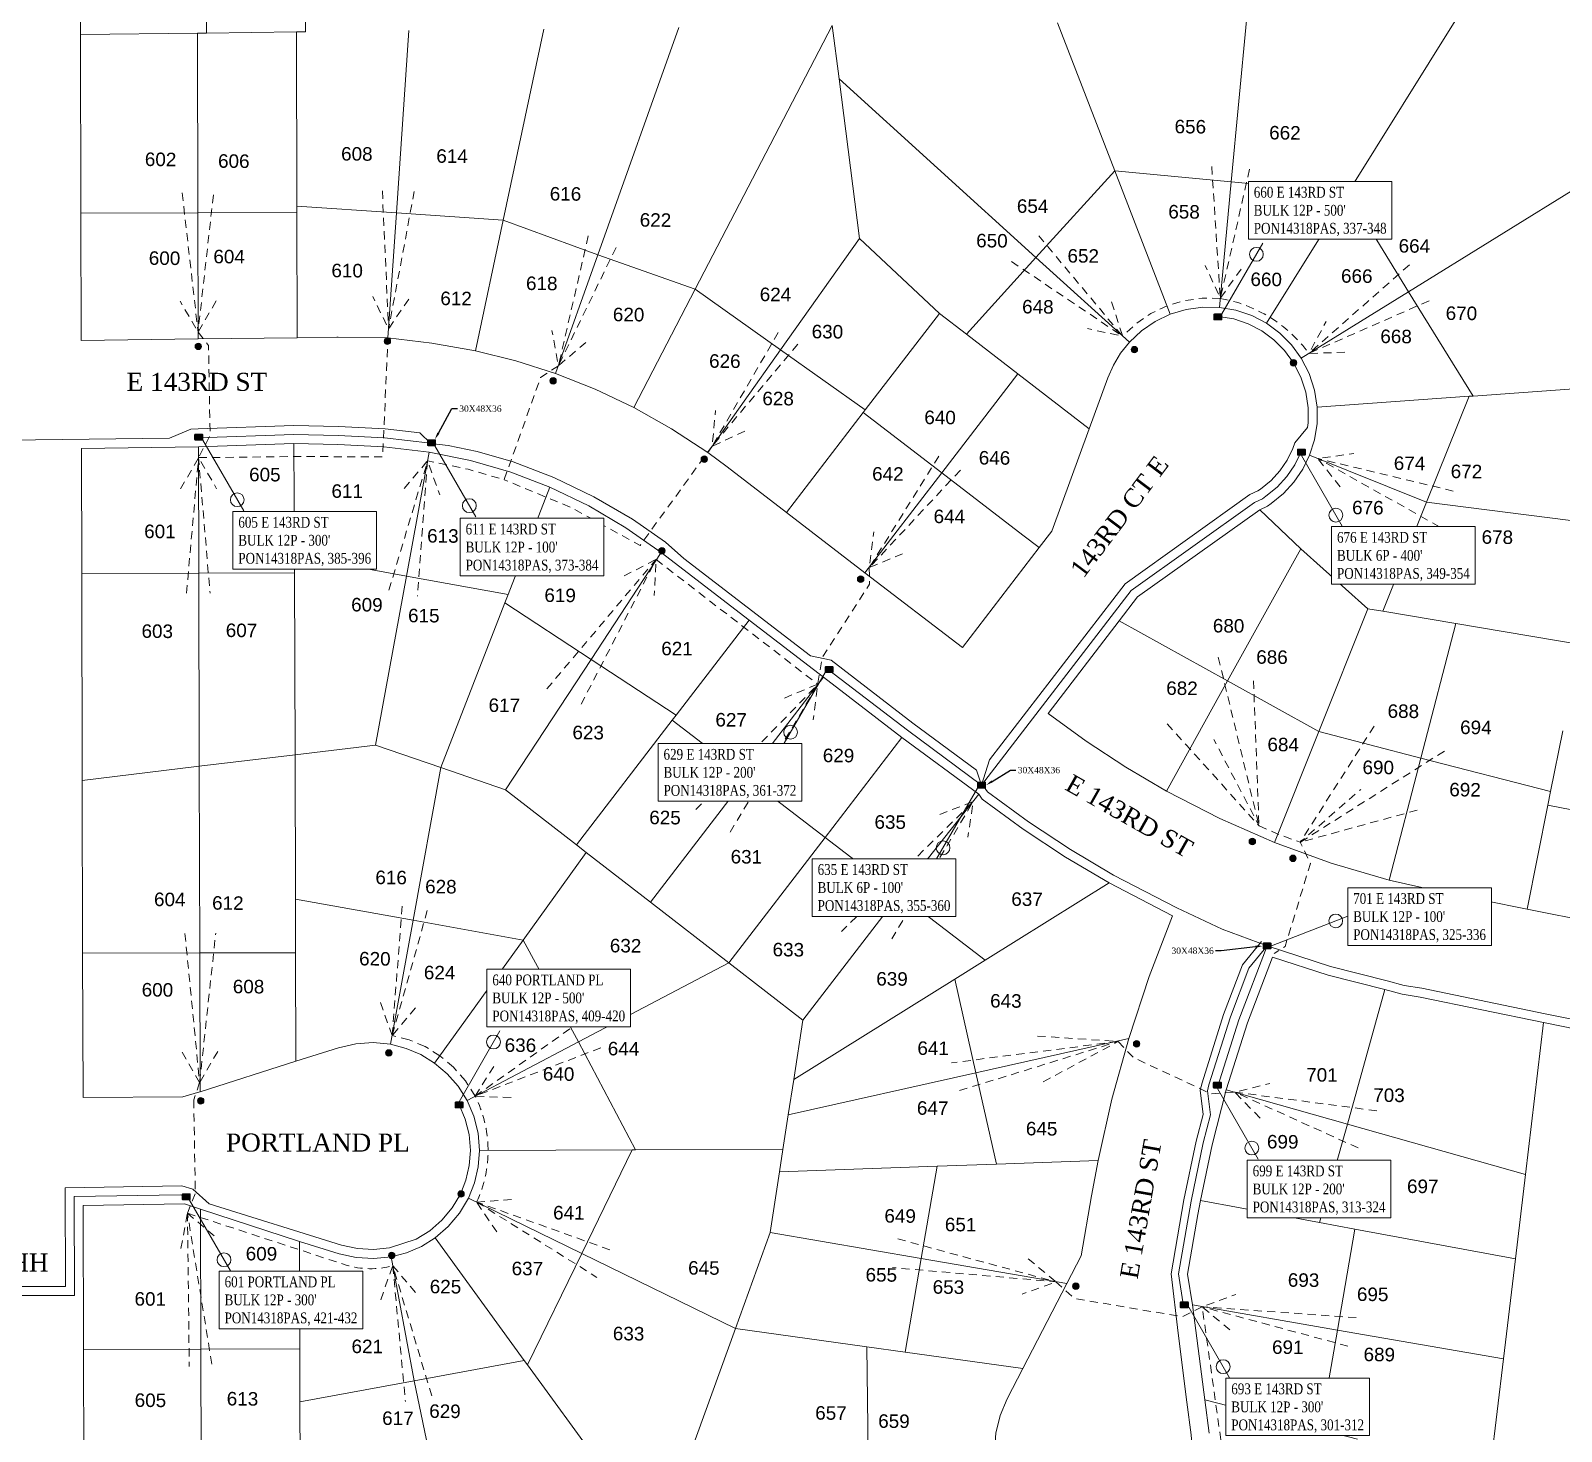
# Model space of a CAD drawing. Header units: feet. Extents: x 2808417 to 2820762, y 948624 to 970780.
# Drawn here: x 2814789 to 2815638, y 964804 to 965582 of the extents above; entities that cross this region are included whole.
import ezdxf
from ezdxf import colors
from ezdxf.entities.mleader import LeaderData, LeaderLine
from ezdxf.enums import TextEntityAlignment as Align
from ezdxf.lldxf.tags import DXFTag
from ezdxf.math import Vec2, Vec3

# ---------------------------------------------------------------- set-up
doc = ezdxf.new("R2010")
doc.units = ezdxf.units.FT
doc.header["$LTSCALE"] = 0.015
doc.header["$MEASUREMENT"] = 0
doc.linetypes.add('DASHED', pattern=[5, 3, -2])
for name, color, linetype in [('288B', 112, '288B'), ('Dakota County Addresses', 7, 'Continuous'), ('Dakota County Parcels', 7, 'Continuous'), ('DETAIL', 7, 'Continuous'), ('DROP BURIED', 7, 'DASHED'), ('STREET NAME', 7, 'Continuous'), ('TAIL', 1, 'MST'), ('TELEPHONE STRUCT-EX', 30, 'Continuous'), ('TELEPHONE STRUCT-PROP', 6, 'Continuous'), ('TERMINALS', 7, 'Continuous')]:
    doc.layers.add(name, color=color, linetype=linetype)
doc.layers.add('RUNNING LINE (UNDERGROUND)', color=10, linetype='Continuous', lineweight=40)
doc.styles.add('Dimensions 100', font='arial.ttf')
doc.styles.add('Line', font='txt.shx', dxfattribs={"height": 3})
doc.styles.add('SIMPLEX', font='times.ttf', dxfattribs={"width": 0.8})
doc.styles.get("Standard").update_dxf_attribs({"font": 'times.ttf'})
doc.styles.add('Utilities', font='arial.ttf', dxfattribs={"height": 2.5})
tags = doc.linetypes.add('288B', pattern='A,80,-5,["288B",Line,S=1.5,R=0,X=0,Y=-1.5],-24', length=109).pattern_tags.tags
tags[6] = DXFTag(74, 10)
tags = doc.linetypes.add('MST', pattern='A,5,-5,5,-5,["TAIL",Line,S=1.5,R=0,X=0,Y=-1.5],-20', length=40).pattern_tags.tags
tags[10] = DXFTag(74, 10)

# ---------------------------------------------------------------- blocks, each defined once
blk = doc.blocks.new('ACMAP_ANN_TEMPLATE_Dakota County Addresses')
at = {"layer": 'Dakota County Addresses', "style": 'Dimensions 100'}
blk.add_attdef('DakotaCountyAddress', text='', height=50, dxfattribs=at).set_placement((0, 0), align=Align.CENTER)
blk = doc.blocks.new('NEW HH')
at = {"ltscale": 40, "true_color": 0xffffff}
h = blk.add_hatch(color=7, dxfattribs=at)
h.dxf.hatch_style = 1
h.paths.add_polyline_path([(-0.061, -0.031, 0.414214), (-0.046, -0.046), (0.046, -0.046, 0.414214), (0.061, -0.031), (0.061, 0.031, 0.414214), (0.046, 0.046), (-0.046, 0.046, 0.414214), (-0.061, 0.031)])
at = {"layer": 'RUNNING LINE (UNDERGROUND)', "color": 6, "lineweight": 0, "const_width": 0.005, "flags": 128}
blk.add_lwpolyline([(-0.061, 0.031), (-0.061, -0.031, 0.414214), (-0.046, -0.046), (0.046, -0.046, 0.414214), (0.061, -0.031), (0.061, 0.031, 0.414214), (0.046, 0.046), (-0.046, 0.046, 0.414214)], format="xyb", close=True, dxfattribs=at)
at = {"layer": 'TELEPHONE STRUCT-PROP', "color": 18, "true_color": 0x000000, "style": 'Utilities'}
blk.add_text('HH', height=0.05, dxfattribs=at).set_placement((0, 0), align=Align.MIDDLE_CENTER)
blk = doc.blocks.new('Proposed FlowerPot')
at = {"lineweight": 5, "ltscale": 100, "true_color": 0xffffff}
h = blk.add_hatch(color=7, dxfattribs=at)
h.dxf.hatch_style = 1
h.paths.add_polyline_path([(0, 0.06, 0.414214), (-0.06, 0, 0.414214), (0, -0.06, 0.414214), (0.06, 0, 0.414214)])
at = {"lineweight": 5, "ltscale": 100}
blk.add_circle((0, 0), 0.0604, dxfattribs=at)
at = {"layer": 'RUNNING LINE (UNDERGROUND)', "color": 6, "lineweight": 5, "const_width": 0.00907, "flags": 128}
blk.add_lwpolyline([(-0.06, 0, -0.414214), (0, 0.06, -0.414214), (0.06, 0, -0.414214), (0, -0.06, -0.414214), (-0.06, 0)], format="xyb", dxfattribs=at)
at = {"color": 18, "linetype": 'ByBlock', "lineweight": 5, "ltscale": 100, "true_color": 0x000000, "style": 'Dimensions 100'}
blk.add_text('F', height=0.0744, dxfattribs=at).set_placement((-0.029, -0.037))
blk = doc.blocks.new('TERMINAL')
at = {"lineweight": 5, "ltscale": 0.5, "flags": 128}
blk.add_lwpolyline([(-0.07, -0.65), (-0.07, 44.75)], dxfattribs=at)
at = {"lineweight": 5, "ltscale": 0.5}
blk.add_circle((-0.07, 37.61), 3.83, dxfattribs=at)

msp = doc.modelspace()

# ---------------------------------------------------------------- linework, layer by layer
at = {"layer": '288B', "lineweight": 5, "ltscale": 50, "flags": 128}
msp.add_lwpolyline([(2815804.48, 965051.73), (2815794.66, 965002.71), (2815629.27, 965035.85), (2815560.69, 965050.06), (2815550.98, 965051.63), (2815541.55, 965054.25), (2815510.13, 965062.09), (2815474.86, 965073.55), (2815449.98, 965082.89), (2815424.73, 965094.75), (2815389.68, 965112.9), (2815365.67, 965127.15), (2815342.35, 965142.54), (2815319.68, 965159.1), (2815317.83, 965161.76), (2815316.38, 965162.83), (2815313.6, 965171.11), (2815278.18, 965197.3), (2815232.81, 965232.16), (2815221.37, 965234.65), (2815151.03, 965288.7), (2815140.92, 965297.8), (2815122.54, 965310.47), (2815101.19, 965322.99), (2815078.93, 965333.67), (2815056.38, 965342.29), (2815036.3, 965348.12), (2815020.27, 965351.41), (2815010.67, 965352.6), (2815004.62, 965358.45), (2814985.33, 965360.73), (2814959.47, 965361.98), (2814934.65, 965362.61), (2814881.44, 965360.59), (2814877.48, 965360.54), (2814865.58, 965355.4), (2814731.61, 965353.81), (2814732.85, 964879.36)], dxfattribs=at)
at = {"layer": 'Dakota County Parcels', "lineweight": 5}
for p, q in [((2814816.12, 965579.6), (2814815.75, 965659.3)), ((2814885.74, 965659.62), (2814886.1, 965580.44)), ((2814941.09, 965581.09), (2814940.75, 965656.14)), ((2815519.75, 965491.73), (2815580.26, 965588.72)), ((2814816.12, 965579.6), (2814881.11, 965580.38)), ((2814816.37, 965480.41), (2814816.12, 965579.6)), ((2814881.11, 965580.38), (2814886.1, 965580.44)), ((2814881.36, 965480.58), (2814881.11, 965580.38)), ((2814886.1, 965580.44), (2814936.1, 965581.03)), ((2814936.1, 965581.03), (2814941.09, 965581.09)), ((2814936.34, 965484.32), (2814936.1, 965581.03)), ((2814991.58, 965480.57), (2814998.44, 965581.78)), ((2815050.88, 965476.55), (2815073.4, 965582.67)), ((2815103.41, 965457.33), (2815148.37, 965583.57)), ((2815157.41, 965438.22), (2815233.44, 965584.58)), ((2815233.44, 965584.58), (2815237.24, 965555)), ((2815358.45, 965586.07), (2815390.29, 965503.91)), ((2815454.96, 965497.8), (2815463.36, 965587.33)), ((2815237.24, 965555), (2815346.57, 965455.75)), ((2815237.24, 965555), (2815248.64, 965466.37)), ((2815346.57, 965455.75), (2815390.29, 965503.91)), ((2815390.29, 965503.91), (2815454.96, 965497.8)), ((2815390.29, 965503.91), (2815421.14, 965424.32)), ((2815448.42, 965428.12), (2815454.96, 965497.8)), ((2815454.96, 965497.8), (2815519.75, 965491.73)), ((2815553.37, 965436.77), (2815651.43, 965497.43)), ((2815474.57, 965419.29), (2815519.75, 965491.73)), ((2815519.75, 965491.73), (2815553.37, 965436.77)), ((2814816.37, 965480.41), (2814881.36, 965480.58)), ((2814816.55, 965409.81), (2814816.37, 965480.41)), ((2814881.36, 965480.58), (2814936.35, 965480.71)), ((2814881.54, 965410.58), (2814881.36, 965480.58)), ((2814936.34, 965484.32), (2814991.58, 965480.57)), ((2814936.35, 965480.71), (2814936.34, 965484.32)), ((2814936.35, 965480.71), (2814936.52, 965411.23)), ((2814986.88, 965411.15), (2814991.58, 965480.57)), ((2814991.58, 965480.57), (2815050.88, 965476.55)), ((2815035.48, 965403.96), (2815050.88, 965476.55)), ((2815050.88, 965476.55), (2815103.41, 965457.33)), ((2815204.83, 965404.6), (2815248.64, 965466.37)), ((2815248.64, 965466.37), (2815292.93, 965424.73)), ((2815079.93, 965391.4), (2815103.41, 965457.33)), ((2815103.41, 965457.33), (2815157.41, 965438.22)), ((2815307.94, 965413.2), (2815346.57, 965455.75)), ((2815346.57, 965455.75), (2815398.4, 965408.71)), ((2815157.41, 965438.22), (2815123.33, 965372.51)), ((2815157.41, 965438.22), (2815204.83, 965404.6)), ((2815493.84, 965399.94), (2815553.37, 965436.77)), ((2815553.37, 965436.77), (2815589.17, 965378.88)), ((2815251.84, 965371.26), (2815292.93, 965424.73)), ((2815292.93, 965424.73), (2815307.94, 965413.2)), ((2814816.55, 965409.81), (2814881.54, 965410.58)), ((2814881.54, 965410.58), (2814936.52, 965411.23)), ((2814936.52, 965411.23), (2814958.47, 965411.5)), ((2814958.47, 965411.5), (2814959.24, 965411.51)), ((2814986.88, 965411.15), (2814959.24, 965411.51)), ((2815307.94, 965413.2), (2815336.54, 965391.22)), ((2815164.34, 965347.5), (2815204.83, 965404.6)), ((2815204.83, 965404.6), (2815251.84, 965371.26)), ((2815294.29, 965336.24), (2815336.54, 965391.22)), ((2815336.54, 965391.22), (2815376.18, 965360.76)), ((2815376.18, 965360.76), (2815386.46, 965388.94)), ((2815589.17, 965378.88), (2815652.79, 965383.45)), ((2815502.66, 965372.68), (2815587.08, 965378.74)), ((2815563.41, 965319.89), (2815587.08, 965378.74)), ((2815587.08, 965378.74), (2815589.17, 965378.88)), ((2815208.03, 965314.25), (2815250.68, 965369.75)), ((2815250.68, 965369.75), (2815251.84, 965371.26)), ((2815250.68, 965369.75), (2815294.29, 965336.24)), ((2815355.44, 965303.9), (2815376.18, 965360.76)), ((2814816.7, 965349.82), (2814881.69, 965350.59)), ((2814816.87, 965280.43), (2814816.7, 965349.82)), ((2814881.69, 965350.59), (2814934.71, 965352.61)), ((2814881.86, 965280.6), (2814881.69, 965350.59)), ((2814934.71, 965352.61), (2814959.1, 965351.99)), ((2814935.03, 965290.26), (2814934.71, 965352.61)), ((2814997.17, 965278.92), (2815009.75, 965347.77)), ((2815175.07, 965339.59), (2815164.34, 965347.5)), ((2815498.48, 965346), (2815563.41, 965319.89)), ((2815175.07, 965339.59), (2815208.03, 965314.25)), ((2815251.64, 965280.74), (2815294.29, 965336.24)), ((2815294.29, 965336.24), (2815339.24, 965301.7)), ((2815053.55, 965268.61), (2815076.78, 965328.22)), ((2815403.01, 965267.35), (2815470.79, 965315.76)), ((2815470.79, 965315.76), (2815475.1, 965317.75)), ((2815470.79, 965315.76), (2815493.6, 965294.08)), ((2815475.1, 965317.75), (2815477.2, 965319.22)), ((2815539.08, 965259.37), (2815563.41, 965319.89)), ((2815563.41, 965319.89), (2815653.68, 965308.46)), ((2815208.03, 965314.25), (2815251.64, 965280.74)), ((2815339.24, 965301.7), (2815348.36, 965294.69)), ((2815348.36, 965294.69), (2815355.44, 965303.9)), ((2814935.03, 965290.26), (2814997.17, 965278.92)), ((2814935.08, 965280.72), (2814935.03, 965290.26)), ((2815099.58, 965232.65), (2815138.52, 965292.01)), ((2815138.52, 965292.01), (2815187.36, 965254.48)), ((2815305.71, 965239.19), (2815348.36, 965294.69)), ((2815452.93, 965220.73), (2815493.6, 965294.08)), ((2815493.6, 965294.08), (2815530.86, 965260.75)), ((2814816.87, 965280.43), (2814881.86, 965280.6)), ((2814817.16, 965165.46), (2814816.87, 965280.43)), ((2814881.86, 965280.6), (2814935.08, 965280.72)), ((2814882.13, 965173.28), (2814881.86, 965280.6)), ((2814935.34, 965179.69), (2814935.08, 965280.72)), ((2814980.02, 965185.07), (2814997.17, 965278.92)), ((2814997.17, 965278.92), (2815053.55, 965268.61)), ((2815251.64, 965280.74), (2815305.71, 965239.19)), ((2815051.76, 965264.02), (2815053.55, 965268.61)), ((2815392.8, 965254.07), (2815403.01, 965267.35)), ((2815016.13, 965172.58), (2815051.76, 965264.02)), ((2815051.76, 965264.02), (2815099.58, 965232.65)), ((2815503.61, 965192.63), (2815530.86, 965260.75)), ((2815530.86, 965260.75), (2815539.08, 965259.37)), ((2815539.08, 965259.37), (2815579.62, 965252.58)), ((2815146.79, 965201.69), (2815187.36, 965254.48)), ((2815187.36, 965254.48), (2815228.59, 965222.8)), ((2815353.28, 965202.64), (2815392.8, 965254.07)), ((2815392.8, 965254.07), (2815452.93, 965220.73)), ((2815560.26, 965177.87), (2815579.62, 965252.58)), ((2815579.62, 965252.58), (2815648.65, 965241.01)), ((2815052.04, 965160.16), (2815099.58, 965232.65)), ((2815099.58, 965232.65), (2815146.79, 965201.69)), ((2815185.94, 965167.3), (2815228.59, 965222.8)), ((2815228.59, 965222.8), (2815272.19, 965189.29)), ((2815418.98, 965159.52), (2815452.93, 965220.73)), ((2815452.93, 965220.73), (2815503.61, 965192.63)), ((2815091.45, 965129.67), (2815144.71, 965198.98)), ((2815144.71, 965198.98), (2815146.79, 965201.69)), ((2815144.71, 965198.98), (2815185.94, 965167.3)), ((2815229.54, 965133.79), (2815272.19, 965189.29)), ((2815272.19, 965189.29), (2815314.86, 965157.74)), ((2815478.97, 965131.03), (2815503.61, 965192.63)), ((2815503.61, 965192.63), (2815560.26, 965177.87)), ((2815632.26, 965159.22), (2815639.02, 965192.97)), ((2814882.13, 965173.28), (2814935.34, 965179.69)), ((2814935.34, 965179.69), (2814980.02, 965185.07)), ((2814935.55, 965099.59), (2814935.34, 965179.69)), ((2814980.02, 965185.07), (2815016.13, 965172.58)), ((2814817.16, 965165.46), (2814882.13, 965173.28)), ((2814882.4, 965069.63), (2814882.13, 965173.28)), ((2815000.8, 965087.79), (2815016.13, 965172.58)), ((2815016.13, 965172.58), (2815052.04, 965160.16)), ((2815542.71, 965110.11), (2815560.26, 965177.87)), ((2815560.26, 965177.87), (2815632.26, 965159.22)), ((2814817.4, 965069.46), (2814817.16, 965165.46)), ((2815132.57, 965097.85), (2815185.94, 965167.3)), ((2815185.94, 965167.3), (2815229.54, 965133.79)), ((2815052.04, 965160.16), (2815091.45, 965129.67)), ((2815270.77, 965102.11), (2815314.86, 965157.74)), ((2815314.86, 965157.74), (2815316.73, 965155.06)), ((2815630.77, 965151.8), (2815632.26, 965159.22)), ((2815619.18, 965093.95), (2815630.77, 965151.8)), ((2815630.77, 965151.8), (2815763.13, 965125.28)), ((2815091.45, 965129.67), (2815096.98, 965125.39)), ((2815176.06, 965064.2), (2815229.54, 965133.79)), ((2815229.54, 965133.79), (2815270.77, 965102.11)), ((2815061.91, 965076.74), (2815096.98, 965125.39)), ((2815096.98, 965125.39), (2815132.57, 965097.85)), ((2815318.31, 965065.59), (2815387.25, 965108.52)), ((2815387.25, 965108.52), (2815422.43, 965090.31)), ((2815542.71, 965110.11), (2815571.42, 965103.52)), ((2815571.42, 965103.52), (2815619.18, 965093.95)), ((2814935.62, 965069.76), (2814935.55, 965099.59)), ((2814935.55, 965099.59), (2815000.8, 965087.79)), ((2815132.57, 965097.85), (2815176.06, 965064.2)), ((2815217.18, 965032.38), (2815270.77, 965102.11)), ((2815270.77, 965102.11), (2815318.31, 965065.59)), ((2815000.8, 965087.79), (2814988.34, 965018.91)), ((2815000.8, 965087.79), (2815061.91, 965076.74)), ((2815619.18, 965093.95), (2815751.54, 965067.43)), ((2814817.4, 965069.46), (2814882.4, 965069.63)), ((2814817.61, 964989.47), (2814817.4, 965069.46)), ((2814882.4, 965069.63), (2814935.62, 965069.76)), ((2814882.6, 964992.59), (2814882.4, 965069.63)), ((2814935.77, 965009.51), (2814935.62, 965069.76)), ((2815061.91, 965076.74), (2815012.75, 965008.54)), ((2815061.91, 965076.74), (2815092.72, 965020.37)), ((2815092.72, 965020.37), (2815176.06, 965064.2)), ((2815176.06, 965064.2), (2815217.18, 965032.38)), ((2815301.5, 965055.11), (2815318.31, 965065.59)), ((2815212.13, 964999.45), (2815301.5, 965055.11)), ((2815301.5, 965055.11), (2815313.2, 965003.12)), ((2815519.54, 964974.57), (2815540.28, 965049.41)), ((2815559.78, 965045.14), (2815628.27, 965030.95)), ((2815212.13, 964999.45), (2815217.18, 965032.38)), ((2815618.22, 964946.55), (2815628.27, 965030.95)), ((2815628.27, 965030.95), (2815823.04, 964991.92)), ((2815030.77, 964987.8), (2815092.72, 965020.37)), ((2815092.72, 965020.37), (2815124.33, 964960.25)), ((2815313.2, 965003.12), (2815398.07, 965022.22)), ((2814935.77, 965009.51), (2814959.48, 965017.05)), ((2814882.6, 964992.59), (2814935.77, 965009.51)), ((2815209.1, 964979.69), (2815313.2, 965003.12)), ((2815313.2, 965003.12), (2815324.62, 964952.35)), ((2814882.47, 964992.56), (2814882.6, 964992.59)), ((2815209.1, 964979.69), (2815212.13, 964999.45)), ((2815452.21, 964993.69), (2815519.54, 964974.57)), ((2814817.61, 964989.47), (2814873.09, 964989.84)), ((2814873.09, 964989.84), (2814882.47, 964992.56)), ((2815206.15, 964960.45), (2815209.1, 964979.69)), ((2815504.02, 964919.91), (2815519.54, 964974.57)), ((2815519.54, 964974.57), (2815618.22, 964946.55)), ((2815037.66, 964960.03), (2815122.5, 964960.24)), ((2815094.47, 964902.84), (2815122.5, 964960.24)), ((2815122.5, 964960.24), (2815124.33, 964960.25)), ((2815124.33, 964960.25), (2815206.15, 964960.45)), ((2815204.25, 964948.06), (2815206.15, 964960.45)), ((2815204.25, 964948.06), (2815291.68, 964951.18)), ((2815282.85, 964900.01), (2815291.68, 964951.18)), ((2815291.68, 964951.18), (2815324.62, 964952.35)), ((2815324.62, 964952.35), (2815381.02, 964954.37)), ((2815381.02, 964954.37), (2815377.35, 964934.71)), ((2815199.1, 964914.46), (2815204.25, 964948.06)), ((2815612.67, 964899.89), (2815618.22, 964946.55)), ((2815031.58, 964933.55), (2815094.47, 964902.84)), ((2815371.63, 964901.55), (2815377.35, 964934.71)), ((2814817.76, 964929.48), (2814873.85, 964930.42)), ((2814817.96, 964849.49), (2814817.76, 964929.48)), ((2814873.85, 964930.42), (2814882.84, 964927.29)), ((2814882.84, 964927.29), (2814937.8, 964909.48)), ((2814882.96, 964849.65), (2814882.84, 964927.29)), ((2815437.83, 964932.11), (2815436.47, 964924.51)), ((2815437.83, 964932.11), (2815504.02, 964919.91)), ((2815430.76, 964891.36), (2815436.47, 964924.51)), ((2815504.02, 964919.91), (2815523.57, 964916.31)), ((2815513.89, 964860.18), (2815523.57, 964916.31)), ((2815523.57, 964916.31), (2815612.67, 964899.89)), ((2814937.8, 964909.48), (2814959.77, 964902.62)), ((2814937.95, 964849.79), (2814937.8, 964909.48)), ((2815012.99, 964911.39), (2815062.51, 964843.42)), ((2815179.8, 964861.18), (2815199.1, 964914.46)), ((2815199.1, 964914.46), (2815282.85, 964900.01)), ((2814988.62, 964900.89), (2815001.39, 964832.08)), ((2815064.27, 964841), (2815094.47, 964902.84)), ((2815094.47, 964902.84), (2815179.8, 964861.18)), ((2815273.89, 964848.02), (2815282.85, 964900.01)), ((2815282.85, 964900.01), (2815363.66, 964886.08)), ((2815363.66, 964886.08), (2815371.63, 964901.55)), ((2815606.05, 964844.29), (2815612.67, 964899.89)), ((2815430.76, 964891.36), (2815433.5, 964874.21)), ((2815339.31, 964838.88), (2815363.66, 964886.08)), ((2815433.5, 964874.21), (2815440.23, 964821.47)), ((2815433.5, 964874.21), (2815513.89, 964860.18)), ((2815154.27, 964790.67), (2815179.8, 964861.18)), ((2815179.8, 964861.18), (2815252.73, 964850.98)), ((2815504.37, 964804.96), (2815513.89, 964860.18)), ((2815513.89, 964860.18), (2815606.05, 964844.29)), ((2814817.96, 964849.49), (2814882.96, 964849.65)), ((2814818.23, 964740.98), (2814817.96, 964849.49)), ((2814882.96, 964849.65), (2814937.95, 964849.79)), ((2814883.23, 964741.14), (2814882.96, 964849.65)), ((2814938.03, 964820.31), (2814937.95, 964849.79)), ((2815252.73, 964850.98), (2815273.89, 964848.02)), ((2815253.48, 964791.94), (2815252.73, 964850.98)), ((2815001.39, 964832.08), (2815062.51, 964843.42)), ((2815062.51, 964843.42), (2815064.27, 964841)), ((2815064.27, 964841), (2815136.56, 964741.78)), ((2815273.89, 964848.02), (2815339.31, 964838.88)), ((2815598.49, 964780.74), (2815606.05, 964844.29)), ((2814938.03, 964820.31), (2815001.39, 964832.08)), ((2815001.39, 964832.08), (2815020.4, 964741.49)), ((2815330.67, 964822.13), (2815339.31, 964838.88)), ((2814938.23, 964741.28), (2814938.03, 964820.31)), ((2815440.23, 964821.47), (2815504.37, 964804.96)), ((2815440.23, 964821.47), (2815442.73, 964803.01)), ((2815504.37, 964804.96), (2815525.07, 964799.64))]:
    msp.add_line(p, q, dxfattribs=at)
for points in [[(2815448.42, 965428.12), (2815439.17, 965428.26), (2815430, 965426.99), (2815421.14, 965424.32)], [(2815474.57, 965419.29), (2815466.34, 965423.57), (2815457.56, 965426.53), (2815448.42, 965428.12)], [(2815421.14, 965424.32), (2815412.78, 965420.31), (2815405.14, 965415.06), (2815398.4, 965408.71)], [(2815493.84, 965399.94), (2815488.43, 965407.35), (2815481.95, 965413.85), (2815474.57, 965419.29)], [(2815035.48, 965403.96), (2815011.28, 965408.21), (2814986.88, 965411.15)], [(2815079.93, 965391.4), (2815057.91, 965398.41), (2815035.48, 965403.96)], [(2815398.4, 965408.71), (2815393.58, 965402.65), (2815389.58, 965396.02), (2815386.46, 965388.94)], [(2815502.66, 965372.68), (2815501.2, 965382.2), (2815498.23, 965391.37), (2815493.84, 965399.94)], [(2815123.33, 965372.51), (2815101.95, 965382.69), (2815079.93, 965391.4)], [(2815164.34, 965347.5), (2815144.27, 965360.72), (2815123.33, 965372.51)], [(2815498.48, 965346), (2815501.21, 965354.65), (2815502.61, 965363.61), (2815502.66, 965372.68)], [(2815009.75, 965347.77), (2814984.5, 965350.76), (2814959.1, 965351.99)], [(2815076.78, 965328.22), (2815054.99, 965336.54), (2815032.6, 965343.08), (2815009.75, 965347.77)], [(2815477.2, 965319.22), (2815483.92, 965324.69), (2815489.78, 965331.06), (2815494.67, 965338.22), (2815498.48, 965346)], [(2815138.52, 965292.01), (2815118.97, 965305.78), (2815098.34, 965317.87), (2815076.78, 965328.22)], [(2815353.28, 965202.64), (2815374.47, 965187.19), (2815396.39, 965172.81), (2815418.98, 965159.52)], [(2815316.73, 965155.06), (2815339.49, 965138.44), (2815363.02, 965122.91), (2815387.25, 965108.52)], [(2815418.98, 965159.52), (2815448.54, 965144.35), (2815478.97, 965131.03)], [(2815478.97, 965131.03), (2815510.51, 965119.58), (2815542.71, 965110.11)], [(2815422.43, 965090.31), (2815409.42, 965056.57), (2815398.07, 965022.22)], [(2815477.84, 965067.32), (2815463.98, 965030.87), (2815452.21, 964993.69)], [(2815477.84, 965067.32), (2815508.75, 965057.28), (2815540.28, 965049.41)], [(2815540.28, 965049.41), (2815549.91, 965046.74), (2815559.78, 965045.14)], [(2814988.34, 965018.91), (2814978.66, 965019.86), (2814968.96, 965019.24), (2814959.48, 965017.05)], [(2815012.75, 965008.54), (2815005.16, 965013.19), (2814996.96, 965016.68), (2814988.34, 965018.91)], [(2815398.07, 965022.22), (2815388.75, 964988.49), (2815381.02, 964954.37)], [(2815030.77, 964987.8), (2815025.85, 964995.61), (2815019.8, 965002.58), (2815012.75, 965008.54)], [(2815452.21, 964993.69), (2815444.32, 964963.06), (2815437.83, 964932.11)], [(2815037.66, 964960.03), (2815036.86, 964969.62), (2815034.54, 964978.95), (2815030.77, 964987.8)], [(2815031.58, 964933.55), (2815034.94, 964942.04), (2815036.98, 964950.93), (2815037.66, 964960.03)], [(2815012.99, 964911.39), (2815020.36, 964917.74), (2815026.61, 964925.19), (2815031.58, 964933.55)], [(2814988.62, 964900.89), (2814997.23, 964903.17), (2815005.42, 964906.7), (2815012.99, 964911.39)], [(2814959.77, 964902.62), (2814969.25, 964900.48), (2814978.95, 964899.9), (2814988.62, 964900.89)], [(2815330.67, 964822.13), (2815326.63, 964812.82), (2815324.21, 964802.96), (2815323.47, 964792.83)]]:
    msp.add_lwpolyline(points, dxfattribs=at)
at = {"layer": 'DROP BURIED', "lineweight": 5, "ltscale": 100, "flags": 128}
for points in [[(2815444.14, 965506.37), (2815448.89, 965433.11), (2815465.67, 965507.09)], [(2814872.65, 965491.68), (2814881.46, 965414.34), (2814890.08, 965491.69)], [(2814983.76, 965492.82), (2814987.22, 965416.13), (2815001.51, 965492.67)], [(2815333.04, 965453.57), (2815394.68, 965412.08), (2815346.96, 965469.29)], [(2815098.07, 965467.76), (2815081.5, 965395.69), (2815114.2, 965462.8)], [(2815553.82, 965451.69), (2815498.11, 965402.58), (2815566.25, 965432.36)], [(2815460.46, 965449.42), (2815448.89, 965433.11), (2815440.55, 965451.29)], [(2814891.45, 965431.66), (2814881.46, 965414.34), (2814871.45, 965431.65)], [(2814998.37, 965432.74), (2814987.22, 965416.13), (2814978.41, 965434.09)], [(2815388.58, 965431.12), (2815394.68, 965412.08), (2815375.14, 965416.32)], [(2815448.89, 965433.11), (2815438.86, 965433.26), (2815428.93, 965431.88), (2815419.33, 965429), (2815410.27, 965424.65), (2815402, 965418.97), (2815394.68, 965412.08)], [(2815518.1, 965403.19), (2815498.11, 965402.58), (2815507.58, 965420.19)], [(2814881.46, 965414.34), (2814887.26, 965406.89), (2814888.15, 965357.03), (2814881.75, 965344.67)], [(2815096.71, 965408.67), (2815081.5, 965395.69), (2815077.86, 965415.35)], [(2815214.33, 965407.68), (2815166.85, 965351.03), (2815204.15, 965415.28)], [(2814881.75, 965344.67), (2814933.72, 965345.25), (2814983.94, 965345.17), (2814986.65, 965407.16)], [(2815081.5, 965395.69), (2815071.62, 965389.19), (2815051.39, 965332.39), (2815031.4, 965338.22), (2815008.75, 965342.87)], [(2815185.02, 965359.37), (2815166.85, 965351.03), (2815168.71, 965370.94)], [(2815166.85, 965351.09), (2815126.82, 965295.9), (2815088.38, 965317.1), (2815051.39, 965332.39)], [(2814871.78, 965327.33), (2814881.75, 965344.67), (2814891.78, 965327.37)], [(2814875.07, 965269.44), (2814881.75, 965344.67), (2814888.14, 965269.44)], [(2814987.37, 965271), (2815008.85, 965342.85), (2815003.18, 965267.73)], [(2814995.9, 965327.61), (2815008.85, 965342.85), (2815015.58, 965324.02)], [(2815304.59, 965337.77), (2815254.05, 965283.58), (2815293.37, 965346.61)], [(2815515.47, 965328.39), (2815503.13, 965344.13), (2815522.93, 965346.94)], [(2815578.23, 965326.15), (2815503.13, 965344.13), (2815570.63, 965306.24)], [(2815272.49, 965291.33), (2815254.05, 965283.58), (2815256.56, 965303.43)], [(2815094.09, 965207.74), (2815135.7, 965288.12), (2815074.18, 965215.19)], [(2815117.91, 965278.99), (2815135.7, 965288.12), (2815134.71, 965268.15)], [(2815135.7, 965288.12), (2815225.38, 965218.91)], [(2815254.05, 965283.58), (2815254.18, 965274.51), (2815227.79, 965233.52), (2815225.38, 965218.91)], [(2815447.77, 965233.86), (2815470.37, 965140.25), (2815467.32, 965220.73)], [(2815176.83, 965136.65), (2815225.33, 965218.57), (2815157.24, 965148.83)], [(2815206.94, 965211.16), (2815225.38, 965218.91), (2815222.87, 965199.07)], [(2815419.4, 965196.92), (2815470.37, 965140.25), (2815445.37, 965188.13)], [(2815534.31, 965195.61), (2815493.27, 965131.15), (2815526.81, 965160.46)], [(2815573.27, 965181.77), (2815493.27, 965131.15), (2815560.54, 965149.59)], [(2815266.52, 965077.4), (2815311.76, 965153.82), (2815238.63, 965081.63)], [(2815293.16, 965146.46), (2815311.76, 965153.82), (2815308.83, 965134.03)], [(2815470.37, 965140.25), (2815480.82, 965135.67), (2815493.27, 965131.15), (2815498.91, 965119.27), (2815484.85, 965073.27), (2815478.75, 965069.26)], [(2815347.43, 965023.53), (2815392.26, 965020.46), (2815299.68, 965008.65)], [(2815304.17, 964993.19), (2815392.26, 965020.46), (2815350.18, 964997.87)], [(2815392.26, 965020.46), (2815400.66, 965011.6), (2815443.61, 964991.47), (2815457.02, 964992.32)], [(2815470.95, 964977.97), (2815457.02, 964992.32), (2815476.42, 964997.21)], [(2815535.71, 964982.01), (2815457.02, 964992.32), (2815527.95, 964960.26)], [(2815269.83, 964910.9), (2815357.64, 964887.04), (2815266.85, 964894.9)], [(2815342.3, 964899.87), (2815357.64, 964887.04), (2815338.86, 964880.17)], [(2815438.84, 964873.13), (2815427.99, 964867.64), (2815367.72, 964877.85), (2815357.64, 964887.04)], [(2815454.23, 964860.37), (2815438.84, 964873.13), (2815457.59, 964880.08)], [(2815524.31, 964867.15), (2815438.84, 964873.13), (2815521.75, 964850.77)]]:
    msp.add_lwpolyline(points, dxfattribs=at)
for points in [[(2815448.89, 965433.11, -0.192522), (2815498.11, 965402.58)], [(2815036.08, 964931.35, 0.231642), (2815035.21, 964990.13)]]:
    msp.add_lwpolyline(points, format="xyb", dxfattribs=at)
at = {"layer": 'DROP BURIED', "lineweight": 5, "ltscale": 100}
for points in [[(2815008.71, 965093.26), (2814989.24, 965023.85), (2814994.76, 965095.87)], [(2814874.19, 965080.44), (2814882.34, 964997.65), (2814891.28, 965080.58)], [(2815002.16, 965039.11), (2814989.24, 965023.85), (2814982.48, 965042.67)], [(2815105.07, 965017), (2815035.21, 964990.13), (2815096.31, 965033.5)], [(2815035.21, 964990.13), (2815029.87, 964998.6), (2815023.32, 965006.15), (2815015.69, 965012.61), (2815007.45, 965017.65), (2814998.58, 965021.42), (2814989.24, 965023.85)], [(2814892.36, 965014.97), (2814882.34, 964997.65), (2814872.36, 965014.98)], [(2815055.19, 964989.34), (2815035.21, 964990.13), (2815045.88, 965007.04)], [(2814882.34, 964997.65), (2814879.08, 964988.04), (2814879.94, 964935.96), (2814875.58, 964925.15)], [(2814871.94, 964905.48), (2814875.58, 964925.15), (2814890.79, 964912.17)], [(2814889.08, 964841.35), (2814875.58, 964925.15), (2814876.59, 964839.98)], [(2815047.26, 964914.77), (2815036.08, 964931.35), (2815056.04, 964932.74)], [(2815110.1, 964904.79), (2815036.08, 964931.35), (2815102.9, 964889.52)], [(2814982.86, 964877.11), (2814989.53, 964895.96), (2815002.53, 964880.76)], [(2815011.18, 964823.75), (2814989.53, 964895.96), (2814996.58, 964820.54)]]:
    msp.add_lwpolyline(points, dxfattribs=at)
at = {"layer": 'TAIL', "lineweight": 5, "ltscale": 40, "flags": 128}
for points in [[(2815316.38, 965162.83), (2815320.86, 965176.86), (2815395.99, 965274.62), (2815465.35, 965324.16), (2815469.72, 965326.19), (2815471.17, 965327.2), (2815477.04, 965331.99), (2815481.93, 965337.3), (2815486.01, 965343.26), (2815489.17, 965349.72), (2815490.2, 965352.98), (2815497.21, 965361.45), (2815497.62, 965364.01), (2815497.66, 965372.31), (2815496.32, 965381.04), (2815493.6, 965389.45), (2815489.57, 965397.31), (2815484.61, 965404.09), (2815478.68, 965410.05), (2815471.92, 965415.03), (2815464.38, 965418.95), (2815456.32, 965421.67), (2815447.95, 965423.12), (2815447.6, 965423.13)], [(2815010.8, 965352.66), (2815010.55, 965352.71), (2814984.91, 965355.74), (2814959.28, 965356.98), (2814934.68, 965357.61), (2814881.56, 965355.59)], [(2815316.38, 965162.83), (2815399.5, 965270.98), (2815467.88, 965319.82), (2815472.23, 965321.85), (2815474.18, 965323.21), (2815480.48, 965328.34), (2815485.86, 965334.18), (2815490.34, 965340.74), (2815493.82, 965347.86)], [(2815316.38, 965162.83), (2815275.17, 965193.31), (2815231.44, 965226.91)], [(2815349.71, 964750.16), (2815357.41, 964745.19), (2815365.43, 964741.67), (2815373.92, 964739.46), (2815382.14, 964738.65), (2815390.4, 964739.07), (2815398.5, 964740.72), (2815406.39, 964743.64), (2815413.75, 964747.73), (2815420.39, 964752.88), (2815426.39, 964759.24), (2815427.59, 964770.43), (2815430.06, 964775.6), (2815432.48, 964784.04), (2815433.4, 964792.74), (2815432.77, 964802), (2815430.31, 964820.17), (2815425.42, 964858.52), (2815421.63, 964891.41), (2815428.73, 964932.57), (2815435.55, 964965.11), (2815439.38, 964979.95), (2815437.68, 964993.41), (2815438.75, 964997.55), (2815450.75, 965035.48), (2815461.27, 965063.14), (2815471.75, 965076.07)], [(2815428.55, 964873.5), (2815425.69, 964891.39), (2815432.66, 964931.82), (2815439.45, 964964.2), (2815443.44, 964979.69), (2815441.75, 964993.15), (2815442.6, 964996.45), (2815454.53, 965034.16), (2815464.78, 965061.12), (2815474.86, 965073.55)], [(2815447.41, 964995.07), (2815459.25, 965032.52), (2815474.86, 965073.55)], [(2814732.85, 964879.36), (2814751.32, 964884.36), (2814807.87, 964884.36), (2814807.73, 964939.31), (2814872.42, 964940.39), (2814878.65, 964938.45), (2814887.56, 964930.42), (2814961.07, 964907.45), (2814969.95, 964905.45), (2814978.84, 964904.91), (2814987.72, 964905.83), (2815002.45, 964910.74), (2815010.03, 964915.43), (2815016.79, 964921.26), (2815022.52, 964928.09), (2815027.07, 964935.77), (2815030.15, 964943.53), (2815032.02, 964951.68), (2815032.64, 964960.01), (2815031.91, 964968.8), (2815029.79, 964977.36), (2815026.17, 964985.84)], [(2814732.85, 964879.36), (2814812.88, 964879.36), (2814812.74, 964934.4), (2814871.7, 964935.38), (2814874.1, 964934.63)]]:
    msp.add_lwpolyline(points, dxfattribs=at)

# ---------------------------------------------------------------- block references
at = {"lineweight": 5}
for name, p, xscale, yscale, zscale in [('NEW HH', (2815447.54, 965422.8), 40, 40, 40), ('Proposed FlowerPot', (2814986.55, 965409.32), 30, 30, 30), ('Proposed FlowerPot', (2814881.61, 965406.47), 30, 30, 30), ('Proposed FlowerPot', (2815401.18, 965404.65), 30, 30, 30), ('Proposed FlowerPot', (2815489.57, 965397.31), 30, 30, 30), ('Proposed FlowerPot', (2815078.52, 965387.33), 30, 30, 30), ('NEW HH', (2814881.82, 965356.09), 40, 40, 40), ('NEW HH', (2815011.09, 965352.98), 40, 40, 40), ('NEW HH', (2815493.91, 965347.72), 40, 40, 40), ('Proposed FlowerPot', (2815162.48, 965343.86), 30, 30, 30), ('Proposed FlowerPot', (2815138.98, 965292.88), 30, 30, 30), ('Proposed FlowerPot', (2815249.26, 965277.17), 30, 30, 30), ('NEW HH', (2815231.77, 965227.03), 40, 40, 40), ('NEW HH', (2815316.38, 965162.83), 40, 40, 40), ('Proposed FlowerPot', (2815466.67, 965131.52), 30, 30, 30), ('Proposed FlowerPot', (2815489.23, 965122.19), 30, 30, 30), ('NEW HH', (2815474.86, 965073.55), 40, 40, 40), ('Proposed FlowerPot', (2815402.45, 965019.2), 30, 30, 30), ('Proposed FlowerPot', (2814987.32, 965014.11), 30, 30, 30), ('NEW HH', (2815447.27, 964996.27), 40, 40, 40), ('Proposed FlowerPot', (2814882.94, 964987.57), 30, 30, 30), ('NEW HH', (2815026.35, 964985.24), 40, 40, 40), ('NEW HH', (2814874.89, 964934.26), 40, 40, 40), ('Proposed FlowerPot', (2815027.44, 964935.81), 30, 30, 30), ('Proposed FlowerPot', (2814988.94, 964901.72), 30, 30, 30), ('Proposed FlowerPot', (2815368.74, 964884.58), 30, 30, 30), ('NEW HH', (2815428.9, 964874.27), 40, 40, 40)]:
    msp.add_blockref(name, p, dxfattribs=dict(at, xscale=xscale, yscale=yscale, zscale=zscale))
at = {"layer": 'Dakota County Addresses', "lineweight": 5, "xscale": 0.15, "yscale": 0.15, "zscale": 0.15, "rotation": 359.5015230000861}
for p, values in [((2815432.22, 965524.72), {'DakotaCountyAddress': '656'}), ((2815484.73, 965521.31), {'DakotaCountyAddress': '662'}), ((2814860.64, 965506.55), {'DakotaCountyAddress': '602'}), ((2814901.27, 965505.59), {'DakotaCountyAddress': '606'}), ((2814969.58, 965509.6), {'DakotaCountyAddress': '608'}), ((2815022.42, 965508.35), {'DakotaCountyAddress': '614'}), ((2815085.39, 965487.4), {'DakotaCountyAddress': '616'}), ((2815344.67, 965480.57), {'DakotaCountyAddress': '654'}), ((2815135.34, 965472.88), {'DakotaCountyAddress': '622'}), ((2815428.74, 965477.45), {'DakotaCountyAddress': '658'}), ((2815322.1, 965461.4), {'DakotaCountyAddress': '650'}), ((2814898.67, 965452.56), {'DakotaCountyAddress': '604'}), ((2815372.78, 965452.95), {'DakotaCountyAddress': '652'}), ((2815556.59, 965458.48), {'DakotaCountyAddress': '664'}), ((2814862.83, 965451.69), {'DakotaCountyAddress': '600'}), ((2814964.2, 965444.8), {'DakotaCountyAddress': '610'}), ((2815072.21, 965437.69), {'DakotaCountyAddress': '618'}), ((2815474.34, 965439.92), {'DakotaCountyAddress': '660'}), ((2815524.61, 965441.76), {'DakotaCountyAddress': '666'}), ((2815024.65, 965429.32), {'DakotaCountyAddress': '612'}), ((2815201.94, 965431.54), {'DakotaCountyAddress': '624'}), ((2815120.42, 965420.38), {'DakotaCountyAddress': '620'}), ((2815347.6, 965424.71), {'DakotaCountyAddress': '648'}), ((2815582.7, 965421.09), {'DakotaCountyAddress': '670'}), ((2815230.78, 965410.88), {'DakotaCountyAddress': '630'}), ((2815546.43, 965408.23), {'DakotaCountyAddress': '668'}), ((2815173.84, 965394.53), {'DakotaCountyAddress': '626'}), ((2815203.41, 965373.75), {'DakotaCountyAddress': '628'}), ((2815293.3, 965363.25), {'DakotaCountyAddress': '640'}), ((2815323.53, 965340.81), {'DakotaCountyAddress': '646'}), ((2815553.9, 965337.78), {'DakotaCountyAddress': '674'}), ((2814918.51, 965331.53), {'DakotaCountyAddress': '605'}), ((2815264.33, 965331.9), {'DakotaCountyAddress': '642'}), ((2815585.49, 965333.25), {'DakotaCountyAddress': '672'}), ((2814964.23, 965322.32), {'DakotaCountyAddress': '611'}), ((2815298.45, 965308.26), {'DakotaCountyAddress': '644'}), ((2815530.77, 965313.18), {'DakotaCountyAddress': '676'}), ((2814860.27, 965299.96), {'DakotaCountyAddress': '601'}), ((2815017.33, 965297.48), {'DakotaCountyAddress': '613'}), ((2815602.64, 965296.79), {'DakotaCountyAddress': '678'}), ((2814975.16, 965259.25), {'DakotaCountyAddress': '609'}), ((2815082.42, 965264.5), {'DakotaCountyAddress': '619'}), ((2815006.75, 965253.22), {'DakotaCountyAddress': '615'}), ((2814858.8, 965244.56), {'DakotaCountyAddress': '603'}), ((2814905.55, 965245.01), {'DakotaCountyAddress': '607'}), ((2815453.46, 965247.56), {'DakotaCountyAddress': '680'}), ((2815147.29, 965234.89), {'DakotaCountyAddress': '621'}), ((2815477.55, 965230.18), {'DakotaCountyAddress': '686'}), ((2815427.58, 965212.89), {'DakotaCountyAddress': '682'}), ((2815051.43, 965203.43), {'DakotaCountyAddress': '617'}), ((2815550.47, 965200.14), {'DakotaCountyAddress': '688'}), ((2815177.34, 965195.36), {'DakotaCountyAddress': '627'}), ((2815590.72, 965191.14), {'DakotaCountyAddress': '694'}), ((2815097.98, 965188.28), {'DakotaCountyAddress': '623'}), ((2815483.77, 965181.62), {'DakotaCountyAddress': '684'}), ((2815236.95, 965175.54), {'DakotaCountyAddress': '629'}), ((2815536.53, 965168.93), {'DakotaCountyAddress': '690'}), ((2815584.71, 965156.55), {'DakotaCountyAddress': '692'}), ((2815140.62, 965141.09), {'DakotaCountyAddress': '625'}), ((2815265.64, 965138.57), {'DakotaCountyAddress': '635'}), ((2815185.8, 965119.31), {'DakotaCountyAddress': '631'}), ((2814988.6, 965107.82), {'DakotaCountyAddress': '616'}), ((2814865.73, 965095.62), {'DakotaCountyAddress': '604'}), ((2815016.23, 965102.73), {'DakotaCountyAddress': '628'}), ((2815341.59, 965095.76), {'DakotaCountyAddress': '637'}), ((2814897.98, 965093.63), {'DakotaCountyAddress': '612'}), ((2815118.74, 965069.93), {'DakotaCountyAddress': '632'}), ((2814979.58, 965062.68), {'DakotaCountyAddress': '620'}), ((2815209.08, 965067.73), {'DakotaCountyAddress': '633'}), ((2815015.52, 965054.99), {'DakotaCountyAddress': '624'}), ((2814858.89, 965045.43), {'DakotaCountyAddress': '600'}), ((2814909.47, 965047.23), {'DakotaCountyAddress': '608'}), ((2815266.64, 965051.49), {'DakotaCountyAddress': '639'}), ((2815329.84, 965039.29), {'DakotaCountyAddress': '643'}), ((2815060.37, 965014.69), {'DakotaCountyAddress': '636'}), ((2815117.61, 965012.74), {'DakotaCountyAddress': '644'}), ((2815289.46, 965013), {'DakotaCountyAddress': '641'}), ((2815081.57, 964998.69), {'DakotaCountyAddress': '640'}), ((2815505.28, 964998.2), {'DakotaCountyAddress': '701'}), ((2815542.5, 964986.91), {'DakotaCountyAddress': '703'}), ((2815289.19, 964979.76), {'DakotaCountyAddress': '647'}), ((2815349.69, 964968.31), {'DakotaCountyAddress': '645'}), ((2815483.5, 964961.06), {'DakotaCountyAddress': '699'}), ((2815561.24, 964936.3), {'DakotaCountyAddress': '697'}), ((2815087.25, 964921.63), {'DakotaCountyAddress': '641'}), ((2815271.15, 964919.87), {'DakotaCountyAddress': '649'}), ((2815304.71, 964915.07), {'DakotaCountyAddress': '651'}), ((2814916.62, 964898.89), {'DakotaCountyAddress': '609'}), ((2815064.23, 964890.67), {'DakotaCountyAddress': '637'}), ((2815162.2, 964891), {'DakotaCountyAddress': '645'}), ((2815260.69, 964887.16), {'DakotaCountyAddress': '655'}), ((2815495.08, 964884.26), {'DakotaCountyAddress': '693'}), ((2815018.78, 964880.62), {'DakotaCountyAddress': '625'}), ((2815297.94, 964880.38), {'DakotaCountyAddress': '653'}), ((2815533.44, 964876.35), {'DakotaCountyAddress': '695'}), ((2814854.92, 964873.78), {'DakotaCountyAddress': '601'}), ((2815120.42, 964854.53), {'DakotaCountyAddress': '633'}), ((2814975.35, 964847.42), {'DakotaCountyAddress': '621'}), ((2815486.32, 964846.99), {'DakotaCountyAddress': '691'}), ((2815537.12, 964842.92), {'DakotaCountyAddress': '689'}), ((2814854.99, 964817.53), {'DakotaCountyAddress': '605'}), ((2814906.1, 964818.35), {'DakotaCountyAddress': '613'}), ((2814992.37, 964807.54), {'DakotaCountyAddress': '617'}), ((2815018.49, 964811.44), {'DakotaCountyAddress': '629'}), ((2815232.75, 964810.45), {'DakotaCountyAddress': '657'}), ((2815267.72, 964805.93), {'DakotaCountyAddress': '659'})]:
    msp.add_blockref('ACMAP_ANN_TEMPLATE_Dakota County Addresses', p, dxfattribs=at).add_auto_attribs(values)
at = {"layer": 'TERMINALS', "lineweight": 5, "ltscale": 0.5}
for p, rotation in [((2815450.19, 965424.97), 329.9999999999999), ((2815229.12, 965224.86), 150), ((2815026.73, 964987.6), 329.9999999999999)]:
    msp.add_blockref('TERMINAL', p, dxfattribs=dict(at, rotation=rotation))
at = {"layer": 'TERMINALS', "lineweight": 5, "ltscale": 0.5, "xscale": -1, "rotation": 210}
for p in [(2814884.47, 965353.91), (2815494.3, 965345.36), (2815447.65, 964993.91), (2814877.11, 964931.9), (2815431.73, 964872.53)]:
    msp.add_blockref('TERMINAL', p, dxfattribs=at)

# ---------------------------------------------------------------- texts
at = {"layer": 'STREET NAME', "lineweight": 5, "ltscale": 40, "char_height": 10, "attachment_point": 1}
for s, insert in [('E 143RD ST', (2814841.82, 965391.77)), ('PORTLAND PL', (2814896.99, 964969.37))]:
    msp.add_mtext(s, dxfattribs=dict(at, insert=insert))
for s, insert, rotation in [('143RD CT E', (2815364.82, 965283.2), 52.94779), ('E 143RD ST', (2815367, 965169.31), 330.42512), ('E 143RD ST', (2815393.07, 964889.81), 80.06076)]:
    msp.add_mtext(s, dxfattribs=dict(at, insert=insert, rotation=rotation))
at = {"layer": 'TELEPHONE STRUCT-EX', "lineweight": 5, "insert": (2814745.16, 964902.77), "char_height": 10, "attachment_point": 1}
msp.add_mtext('POF HH', dxfattribs=at)

# ---------------------------------------------------------------- next in the draw order: texts
at = {"layer": 'TERMINALS', "lineweight": 5, "ltscale": 0.5, "char_height": 6, "attachment_point": 1, "style": 'SIMPLEX', "bg_fill": 19, "box_fill_scale": 1.5, "bg_fill_color": 256, "bg_fill_transparency": 0}
for s, insert in [("660 E 143RD ST\\PBULK 12P - 500'\\PPON14318PAS, 337-348", (2815467.47, 965495.05)), ("605 E 143RD ST\\PBULK 12P - 300'\\PPON14318PAS, 385-396", (2814903.82, 965311.8)), ("676 E 143RD ST\\PBULK 6P - 400'\\PPON14318PAS, 349-354", (2815513.67, 965303.4)), ("629 E 143RD ST\\PBULK 12P - 200'\\PPON14318PAS, 361-372", (2815139.83, 965182.94)), ("640 PORTLAND PL\\PBULK 12P - 500'\\PPON14318PAS, 409-420", (2815044.82, 965057.67)), ("699 E 143RD ST\\PBULK 12P - 200'\\PPON14318PAS, 313-324", (2815466.85, 964951.61)), ("601 PORTLAND PL\\PBULK 12P - 300'\\PPON14318PAS, 421-432", (2814896.2, 964890.01)), ("693 E 143RD ST\\PBULK 12P - 300'\\PPON14318PAS, 301-312", (2815454.98, 964830.62))]:
    msp.add_mtext(s, dxfattribs=dict(at, insert=insert))

# ---------------------------------------------------------------- next in the draw order: leaders
at = {"layer": 'DETAIL', "lineweight": 5, "ltscale": 5}
ml = msp.add_multileader_mtext('Standard', dxfattribs=at)
ml.set_content('30X48X36', color=256)
ml.set_leader_properties()
ml.build(insert=Vec2(0, 0))
ml.multileader.update_dxf_attribs({"has_text_frame": 1, "text_left_attachment_type": 2, "text_right_attachment_type": 2, "dogleg_length": 3})
ctx = ml.context
ctx.base_point, ctx.char_height, ctx.landing_gap_size, ctx.plane_origin = Vec3(2815025.41, 965371.88), 3.5, 1.5, Vec3(2815025.95, 965413.85)
ctx.left_attachment, ctx.right_attachment, ctx.text_align_type = 2, 2, 1
notes = []
notes.append((ctx, [(1, (1, 1, 0), (2815022.41, 965371.88), (1, 0), 3, [(0, [(2815012.92, 965354.81)], 0, [])])]))
ctx.mtext.insert, ctx.mtext.alignment, ctx.mtext.flow_direction = Vec3(2815038.19, 965373.66), 2, 5
ctx.mtext.has_bg_fill, ctx.mtext.bg_color, ctx.mtext.bg_scale_factor, ctx.mtext.bg_transparency, ctx.mtext.use_window_bg_color = 1, -1027028792, 1.5, 0, 1
ml = msp.add_multileader_mtext('Standard', dxfattribs=at)
ml.set_content('30X48X36', color=256)
ml.set_leader_properties()
ml.build(insert=Vec2(0, 0))
ml.multileader.update_dxf_attribs({"has_text_frame": 1, "text_left_attachment_type": 2, "text_right_attachment_type": 2, "dogleg_length": 3})
ctx = ml.context
ctx.base_point, ctx.char_height, ctx.landing_gap_size, ctx.plane_origin = Vec3(2815335.43, 965171.17), 3.5, 1.5, Vec3(2815335.97, 965213.14)
ctx.left_attachment, ctx.right_attachment, ctx.text_align_type = 2, 2, 1
notes.append((ctx, [(1, (1, 1, 0), (2815332.43, 965171.17), (1, 0), 3, [(0, [(2815318.83, 965162.83)], 0, [])])]))
ctx.mtext.insert, ctx.mtext.alignment, ctx.mtext.flow_direction = Vec3(2815348.21, 965172.95), 2, 5
ctx.mtext.has_bg_fill, ctx.mtext.bg_color, ctx.mtext.bg_scale_factor, ctx.mtext.bg_transparency, ctx.mtext.use_window_bg_color = 1, -1027028792, 1.5, 0, 1
ml = msp.add_multileader_mtext('Standard', dxfattribs=at)
ml.set_content('30X48X36', color=256)
ml.set_leader_properties()
ml.build(insert=Vec2(0, 0))
ml.multileader.update_dxf_attribs({"has_text_frame": 1, "text_left_attachment_type": 2, "text_right_attachment_type": 2, "dogleg_length": 3})
ctx = ml.context
ctx.base_point, ctx.char_height, ctx.landing_gap_size, ctx.plane_origin = Vec3(2815420.75, 965070.88), 3.5, 1.5, Vec3(2815493.63, 965131.16)
ctx.left_attachment, ctx.right_attachment, ctx.text_align_type = 2, 2, 1
notes.append((ctx, [(0, (1, 1, 0), (2815449.31, 965070.88), (-1, 0), 3, [(0, [(2815472.42, 965073.55)], 0, [])])]))
ctx.mtext.insert, ctx.mtext.alignment, ctx.mtext.flow_direction = Vec3(2815433.53, 965072.66), 2, 5
ctx.mtext.has_bg_fill, ctx.mtext.bg_color, ctx.mtext.bg_scale_factor, ctx.mtext.bg_transparency, ctx.mtext.use_window_bg_color = 1, -1027028792, 1.5, 0, 1
for ctx, leaders in notes:
    for number, flags, end, landing, length, lines in leaders:
        leader = LeaderData()
        leader.index, (leader.has_last_leader_line, leader.has_dogleg_vector, leader.attachment_direction) = number, flags
        leader.last_leader_point, leader.dogleg_vector, leader.dogleg_length = Vec3(end), Vec3(landing), length
        for number, points, colour, breaks in lines:
            line = LeaderLine()
            line.index, line.vertices, line.color, line.breaks = number, Vec3.list(points), colors.encode_raw_color(colour), breaks
            leader.lines.append(line)
        ctx.leaders.append(leader)

# ---------------------------------------------------------------- next in the draw order: linework, layer by layer
at = {"layer": 'DROP BURIED', "lineweight": 5, "ltscale": 100, "flags": 128}
for points in [[(2814875.58, 964925.15), (2814963.6, 964896.37, 0.141884), (2814989.53, 964895.96)], [(2815444.13, 964770.24, 0.161034), (2815449.31, 964798.44), (2815438.84, 964873.13)]]:
    msp.add_lwpolyline(points, format="xyb", dxfattribs=at)

# ---------------------------------------------------------------- next in the draw order: block references
at = {"layer": 'TERMINALS', "lineweight": 5, "ltscale": 0.5, "xscale": -1, "rotation": 210}
msp.add_blockref('TERMINAL', (2815013.3, 965350.62), dxfattribs=at)
at = {"layer": 'TERMINALS', "lineweight": 5, "ltscale": 0.5}
for p, rotation in [((2815313.74, 965160.65), 150), ((2815477.93, 965073.72), 291.2281635977236)]:
    msp.add_blockref('TERMINAL', p, dxfattribs=dict(at, rotation=rotation))

# ---------------------------------------------------------------- next in the draw order: texts
at = {"layer": 'TERMINALS', "lineweight": 5, "ltscale": 0.5, "char_height": 6, "attachment_point": 1, "style": 'SIMPLEX', "bg_fill": 19, "box_fill_scale": 1.5, "bg_fill_color": 256, "bg_fill_transparency": 0}
for s, insert in [("611 E 143RD ST\\PBULK 12P - 100'\\PPON14318PAS, 373-384", (2815029.98, 965308.04)), ("635 E 143RD ST\\PBULK 6P - 100'\\PPON14318PAS, 355-360", (2815225.38, 965118.98)), ("701 E 143RD ST\\PBULK 12P - 100'\\PPON14318PAS, 325-336", (2815522.64, 965102.85))]:
    msp.add_mtext(s, dxfattribs=dict(at, insert=insert))

doc.saveas('drawing.dxf')
